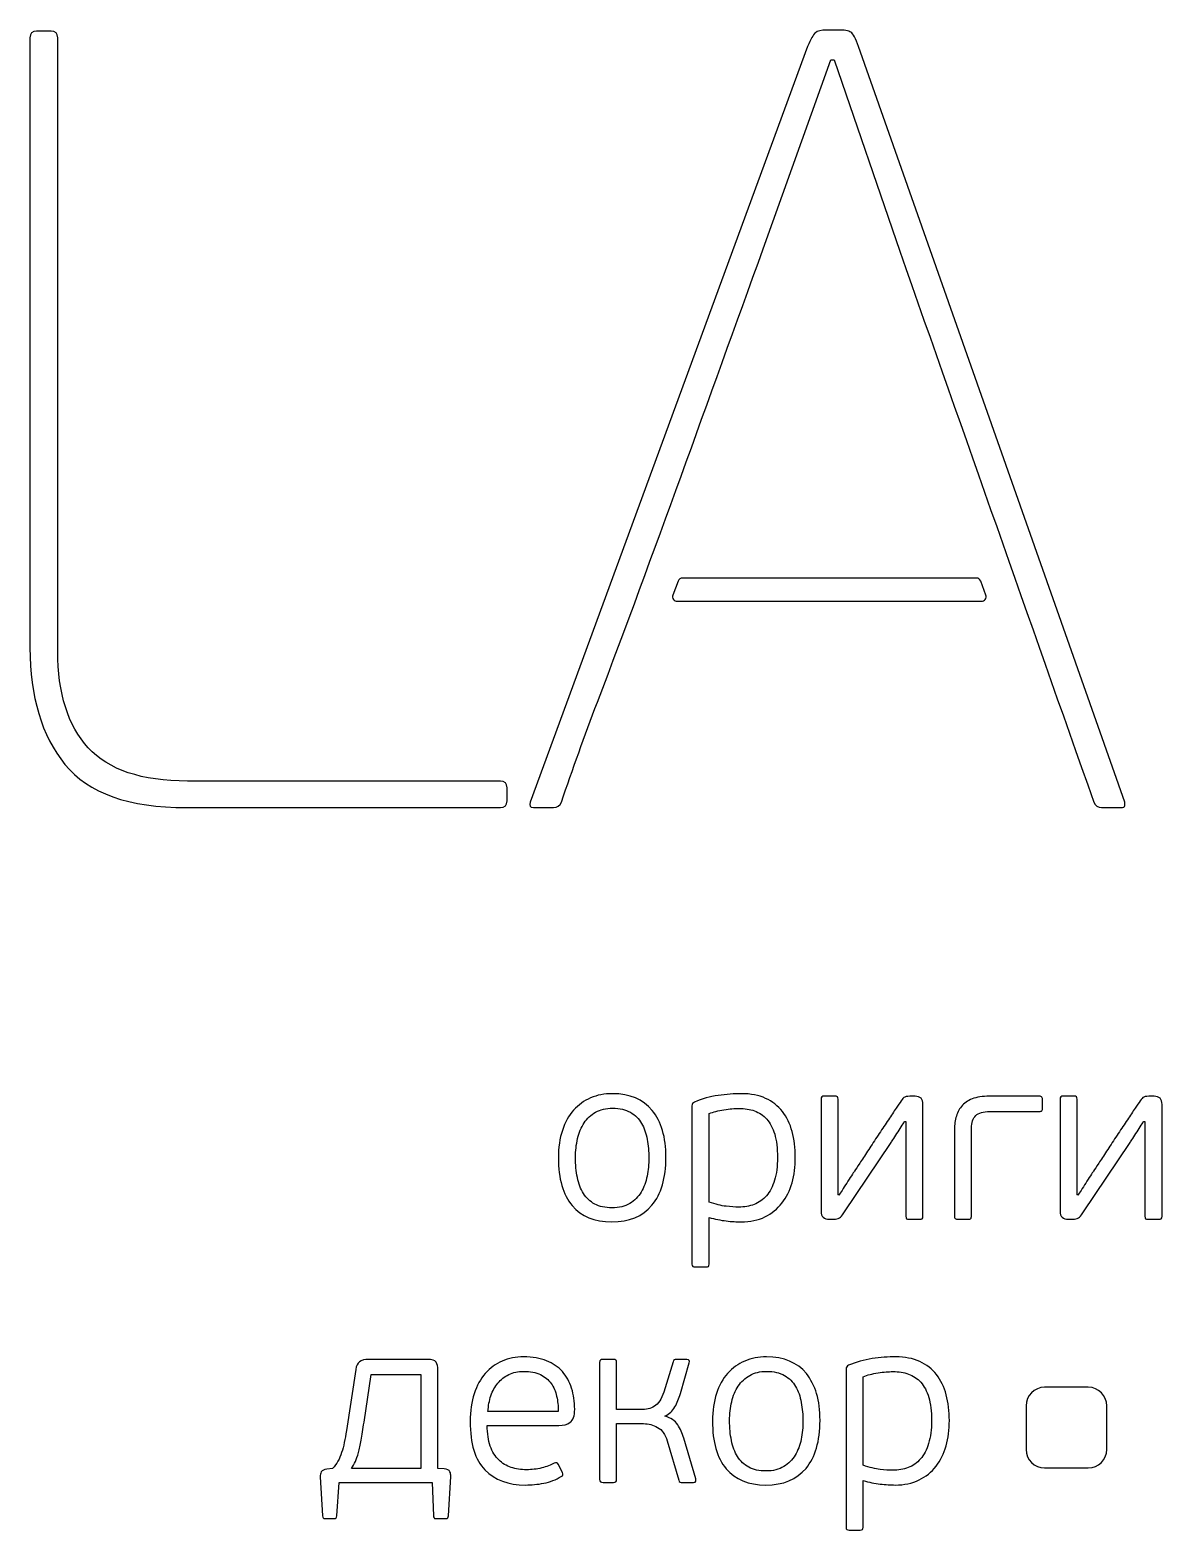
# Model space of a CAD drawing. Header units: centimetres. Extents: x -21.3 to 21.2, y -15.2 to 14.8.
# Drawn here: x 14.844 to 15.949, y 10.962 to 12.426 of the extents above; entities that cross this region are included whole.
import ezdxf

# ---------------------------------------------------------------- set-up
doc = ezdxf.new("R2010")
doc.units = ezdxf.units.CM
doc.header["$MEASUREMENT"] = 0
doc.layers.add('layer 1', color=7, linetype='Continuous')

msp = doc.modelspace()

# ---------------------------------------------------------------- linework, layer by layer
at = {"layer": 'layer 1', "color": 29}
for points, knots in [([(14.87105, 11.81972), (14.87105, 11.77858), (14.88098, 11.74718), (14.90083, 11.72552), (14.90083, 11.72552), (14.92068, 11.70387), (14.95298, 11.69304), (14.99774, 11.69304), (14.99774, 11.69304), (14.99774, 11.69304), (15.30308, 11.69304), (15.30308, 11.69304), (15.30308, 11.69304), (15.30741, 11.69304), (15.30958, 11.69087), (15.30958, 11.68654), (15.30958, 11.68654), (15.30958, 11.68654), (15.30958, 11.67355), (15.30958, 11.67355), (15.30958, 11.67355), (15.30958, 11.66921), (15.30741, 11.66705), (15.30308, 11.66705), (15.30308, 11.66705), (15.30308, 11.66705), (14.99665, 11.66705), (14.99665, 11.66705), (14.99665, 11.66705), (14.94035, 11.66705), (14.90083, 11.68113), (14.87809, 11.70928), (14.87809, 11.70928), (14.85535, 11.73743), (14.84398, 11.77533), (14.84398, 11.82297), (14.84398, 11.82297), (14.84398, 11.82297), (14.84398, 12.4185), (14.84398, 12.4185), (14.84398, 12.4185), (14.84398, 12.42283), (14.84614, 12.425), (14.85048, 12.425), (14.85048, 12.425), (14.85048, 12.425), (14.86455, 12.425), (14.86455, 12.425), (14.86455, 12.425), (14.86888, 12.425), (14.87105, 12.42283), (14.87105, 12.4185), (14.87105, 12.4185), (14.87105, 12.4185), (14.87105, 11.81972), (14.87105, 11.81972)], [0, 0, 0, 0, 0.0666667, 0.0666667, 0.0666667, 0.0666667, 0.1333333, 0.1333333, 0.1333333, 0.1333333, 0.2, 0.2, 0.2, 0.2, 0.2666667, 0.2666667, 0.2666667, 0.2666667, 0.3333333, 0.3333333, 0.3333333, 0.3333333, 0.4, 0.4, 0.4, 0.4, 0.4666667, 0.4666667, 0.4666667, 0.4666667, 0.5333333, 0.5333333, 0.5333333, 0.5333333, 0.6, 0.6, 0.6, 0.6, 0.6666667, 0.6666667, 0.6666667, 0.6666667, 0.7333333, 0.7333333, 0.7333333, 0.7333333, 0.8, 0.8, 0.8, 0.8, 0.8666667, 0.8666667, 0.8666667, 0.8666667, 1, 1, 1, 1]), ([(15.69288, 12.21025), (15.69288, 12.21025), (15.629, 12.39685), (15.629, 12.39685), (15.629, 12.39685), (15.629, 12.39685), (15.62575, 12.39685), (15.62575, 12.39685), (15.62575, 12.39685), (15.62575, 12.39685), (15.5597, 12.21241), (15.5597, 12.21241), (15.5597, 12.21241), (15.50611, 12.06521), (15.45326, 11.91565), (15.39783, 11.76991), (15.39783, 11.76991), (15.38519, 11.73671), (15.37346, 11.70423), (15.36263, 11.67246), (15.36263, 11.67246), (15.36119, 11.66886), (15.35866, 11.66705), (15.35505, 11.66705), (15.35505, 11.66705), (15.35505, 11.66705), (15.33556, 11.66705), (15.33556, 11.66705), (15.33556, 11.66705), (15.33195, 11.66705), (15.33087, 11.66886), (15.33231, 11.67246), (15.33231, 11.67246), (15.33231, 11.67246), (15.60301, 12.40984), (15.60301, 12.40984), (15.60301, 12.40984), (15.6059, 12.41706), (15.60843, 12.42157), (15.61059, 12.42338), (15.61059, 12.42338), (15.61276, 12.42518), (15.61637, 12.42608), (15.62142, 12.42608), (15.62142, 12.42608), (15.62142, 12.42608), (15.63225, 12.42608), (15.63225, 12.42608), (15.63225, 12.42608), (15.63874, 12.42608), (15.64307, 12.42536), (15.64524, 12.42391), (15.64524, 12.42391), (15.64741, 12.42247), (15.64993, 12.41778), (15.65282, 12.40984), (15.65282, 12.40984), (15.65282, 12.40984), (15.91269, 11.67246), (15.91269, 11.67246), (15.91269, 11.67246), (15.91269, 11.67246), (15.91269, 11.66921), (15.91269, 11.66921), (15.91269, 11.66921), (15.91269, 11.66777), (15.91124, 11.66705), (15.90836, 11.66705), (15.90836, 11.66705), (15.90836, 11.66705), (15.88995, 11.66705), (15.88995, 11.66705), (15.88995, 11.66705), (15.88634, 11.66705), (15.88381, 11.66886), (15.88237, 11.67246), (15.88237, 11.67246), (15.8189, 11.85194), (15.75622, 12.03079), (15.69288, 12.21025)], [0, 0, 0, 0, 0.047619, 0.047619, 0.047619, 0.047619, 0.0952381, 0.0952381, 0.0952381, 0.0952381, 0.1428571, 0.1428571, 0.1428571, 0.1428571, 0.1904762, 0.1904762, 0.1904762, 0.1904762, 0.2380952, 0.2380952, 0.2380952, 0.2380952, 0.2857143, 0.2857143, 0.2857143, 0.2857143, 0.3333333, 0.3333333, 0.3333333, 0.3333333, 0.3809524, 0.3809524, 0.3809524, 0.3809524, 0.4285714, 0.4285714, 0.4285714, 0.4285714, 0.4761905, 0.4761905, 0.4761905, 0.4761905, 0.5238095, 0.5238095, 0.5238095, 0.5238095, 0.5714286, 0.5714286, 0.5714286, 0.5714286, 0.6190476, 0.6190476, 0.6190476, 0.6190476, 0.6666667, 0.6666667, 0.6666667, 0.6666667, 0.7142857, 0.7142857, 0.7142857, 0.7142857, 0.7619048, 0.7619048, 0.7619048, 0.7619048, 0.8095238, 0.8095238, 0.8095238, 0.8095238, 0.8571429, 0.8571429, 0.8571429, 0.8571429, 0.9047619, 0.9047619, 0.9047619, 0.9047619, 1, 1, 1, 1]), ([(15.77268, 11.86845), (15.77268, 11.86845), (15.47572, 11.86845), (15.47572, 11.86845), (15.47572, 11.86845), (15.47421, 11.86845), (15.4729, 11.86913), (15.47204, 11.87037), (15.47204, 11.87037), (15.47117, 11.87161), (15.47098, 11.87307), (15.47151, 11.87449), (15.47151, 11.87449), (15.47151, 11.87449), (15.47658, 11.88825), (15.47658, 11.88825), (15.47658, 11.88825), (15.47725, 11.89005), (15.47888, 11.89119), (15.4808, 11.89119), (15.4808, 11.89119), (15.4808, 11.89119), (15.76771, 11.89119), (15.76771, 11.89119), (15.76771, 11.89119), (15.76963, 11.89119), (15.77127, 11.89004), (15.77193, 11.88823), (15.77193, 11.88823), (15.77193, 11.88823), (15.7769, 11.87446), (15.7769, 11.87446), (15.7769, 11.87446), (15.77741, 11.87305), (15.77721, 11.8716), (15.77635, 11.87036), (15.77635, 11.87036), (15.77548, 11.86912), (15.77418, 11.86845), (15.77268, 11.86845)], [0, 0, 0, 0, 0.0909091, 0.0909091, 0.0909091, 0.0909091, 0.1818182, 0.1818182, 0.1818182, 0.1818182, 0.2727273, 0.2727273, 0.2727273, 0.2727273, 0.3636364, 0.3636364, 0.3636364, 0.3636364, 0.4545455, 0.4545455, 0.4545455, 0.4545455, 0.5454545, 0.5454545, 0.5454545, 0.5454545, 0.6363636, 0.6363636, 0.6363636, 0.6363636, 0.7272727, 0.7272727, 0.7272727, 0.7272727, 0.8181818, 0.8181818, 0.8181818, 0.8181818, 1, 1, 1, 1]), ([(15.46472, 11.32587), (15.46472, 11.30544), (15.46015, 11.28981), (15.45104, 11.27898), (15.45104, 11.27898), (15.44189, 11.26815), (15.42881, 11.26274), (15.41177, 11.26274), (15.41177, 11.26274), (15.39489, 11.26274), (15.382, 11.26804), (15.37308, 11.27864), (15.37308, 11.27864), (15.3642, 11.28924), (15.35974, 11.30475), (15.35974, 11.32518), (15.35974, 11.32518), (15.35974, 11.33525), (15.36104, 11.34421), (15.36363, 11.35206), (15.36363, 11.35206), (15.36622, 11.35991), (15.36984, 11.36647), (15.37457, 11.37173), (15.37457, 11.37173), (15.3793, 11.37699), (15.38486, 11.38099), (15.39123, 11.38374), (15.39123, 11.38374), (15.39763, 11.38648), (15.40468, 11.38785), (15.41246, 11.38785), (15.41246, 11.38785), (15.4295, 11.38785), (15.44246, 11.3824), (15.45138, 11.3715), (15.45138, 11.3715), (15.46026, 11.3606), (15.46472, 11.34539), (15.46472, 11.32587)], [0, 0, 0, 0, 0.0909091, 0.0909091, 0.0909091, 0.0909091, 0.1818182, 0.1818182, 0.1818182, 0.1818182, 0.2727273, 0.2727273, 0.2727273, 0.2727273, 0.3636364, 0.3636364, 0.3636364, 0.3636364, 0.4545455, 0.4545455, 0.4545455, 0.4545455, 0.5454545, 0.5454545, 0.5454545, 0.5454545, 0.6363636, 0.6363636, 0.6363636, 0.6363636, 0.7272727, 0.7272727, 0.7272727, 0.7272727, 0.8181818, 0.8181818, 0.8181818, 0.8181818, 1, 1, 1, 1]), ([(15.59097, 11.32564), (15.59097, 11.3168), (15.58991, 11.30856), (15.58777, 11.30094), (15.58777, 11.30094), (15.58564, 11.29331), (15.58236, 11.28668), (15.57794, 11.28104), (15.57794, 11.28104), (15.57352, 11.2754), (15.56799, 11.27094), (15.56136, 11.26766), (15.56136, 11.26766), (15.55472, 11.26438), (15.54699, 11.26274), (15.53814, 11.26274), (15.53814, 11.26274), (15.53372, 11.26274), (15.52884, 11.26305), (15.5235, 11.26366), (15.5235, 11.26366), (15.51817, 11.26427), (15.5126, 11.26541), (15.50681, 11.26709), (15.50681, 11.26709), (15.50681, 11.26709), (15.50681, 11.22158), (15.50681, 11.22158), (15.50681, 11.22158), (15.50681, 11.22035), (15.50661, 11.21959), (15.50623, 11.21929), (15.50623, 11.21929), (15.50585, 11.21898), (15.50505, 11.21883), (15.50383, 11.21883), (15.50383, 11.21883), (15.50383, 11.21883), (15.49331, 11.21883), (15.49331, 11.21883), (15.49331, 11.21883), (15.49225, 11.21883), (15.49144, 11.21898), (15.49091, 11.21929), (15.49091, 11.21929), (15.49038, 11.21959), (15.49011, 11.22035), (15.49011, 11.22158), (15.49011, 11.22158), (15.49011, 11.22158), (15.49011, 11.37596), (15.49011, 11.37596), (15.49011, 11.37596), (15.49011, 11.37779), (15.49095, 11.37901), (15.49263, 11.37962), (15.49263, 11.37962), (15.49994, 11.38282), (15.50761, 11.385), (15.51561, 11.38614), (15.51561, 11.38614), (15.52362, 11.38728), (15.53128, 11.38785), (15.5386, 11.38785), (15.5386, 11.38785), (15.5476, 11.38785), (15.55541, 11.38633), (15.56204, 11.38328), (15.56204, 11.38328), (15.56867, 11.38023), (15.57413, 11.37596), (15.5784, 11.37047), (15.5784, 11.37047), (15.58267, 11.36498), (15.58583, 11.35843), (15.58789, 11.3508), (15.58789, 11.3508), (15.58995, 11.34318), (15.59097, 11.33479), (15.59097, 11.32564)], [0, 0, 0, 0, 0.047619, 0.047619, 0.047619, 0.047619, 0.0952381, 0.0952381, 0.0952381, 0.0952381, 0.1428571, 0.1428571, 0.1428571, 0.1428571, 0.1904762, 0.1904762, 0.1904762, 0.1904762, 0.2380952, 0.2380952, 0.2380952, 0.2380952, 0.2857143, 0.2857143, 0.2857143, 0.2857143, 0.3333333, 0.3333333, 0.3333333, 0.3333333, 0.3809524, 0.3809524, 0.3809524, 0.3809524, 0.4285714, 0.4285714, 0.4285714, 0.4285714, 0.4761905, 0.4761905, 0.4761905, 0.4761905, 0.5238095, 0.5238095, 0.5238095, 0.5238095, 0.5714286, 0.5714286, 0.5714286, 0.5714286, 0.6190476, 0.6190476, 0.6190476, 0.6190476, 0.6666667, 0.6666667, 0.6666667, 0.6666667, 0.7142857, 0.7142857, 0.7142857, 0.7142857, 0.7619048, 0.7619048, 0.7619048, 0.7619048, 0.8095238, 0.8095238, 0.8095238, 0.8095238, 0.8571429, 0.8571429, 0.8571429, 0.8571429, 0.9047619, 0.9047619, 0.9047619, 0.9047619, 1, 1, 1, 1]), ([(15.61613, 11.38236), (15.61613, 11.3845), (15.6172, 11.38557), (15.61933, 11.38557), (15.61933, 11.38557), (15.61933, 11.38557), (15.62963, 11.38557), (15.62963, 11.38557), (15.62963, 11.38557), (15.63176, 11.38557), (15.63283, 11.3845), (15.63283, 11.38236), (15.63283, 11.38236), (15.63283, 11.38236), (15.63283, 11.28905), (15.63283, 11.28905), (15.63283, 11.28905), (15.63283, 11.28905), (15.63352, 11.28882), (15.63352, 11.28882), (15.63352, 11.28882), (15.63413, 11.28973), (15.63516, 11.29129), (15.63661, 11.29351), (15.63661, 11.29351), (15.63805, 11.29572), (15.63958, 11.29808), (15.64118, 11.3006), (15.64118, 11.3006), (15.64278, 11.30311), (15.6443, 11.30551), (15.64575, 11.3078), (15.64575, 11.3078), (15.6472, 11.31009), (15.64823, 11.31161), (15.64884, 11.31238), (15.64884, 11.31238), (15.64991, 11.31405), (15.65158, 11.31661), (15.65387, 11.32004), (15.65387, 11.32004), (15.65616, 11.32347), (15.65871, 11.32736), (15.66154, 11.3317), (15.66154, 11.3317), (15.66436, 11.33605), (15.66737, 11.34062), (15.67057, 11.34543), (15.67057, 11.34543), (15.67377, 11.35023), (15.67682, 11.3548), (15.67972, 11.35915), (15.67972, 11.35915), (15.68262, 11.36349), (15.68525, 11.36746), (15.68761, 11.37104), (15.68761, 11.37104), (15.68997, 11.37463), (15.69184, 11.37733), (15.69321, 11.37916), (15.69321, 11.37916), (15.69459, 11.38145), (15.69584, 11.38305), (15.69699, 11.38397), (15.69699, 11.38397), (15.69813, 11.38488), (15.70008, 11.38534), (15.70282, 11.38534), (15.70282, 11.38534), (15.70282, 11.38534), (15.70785, 11.38534), (15.70785, 11.38534), (15.70785, 11.38534), (15.71304, 11.38534), (15.71562, 11.38267), (15.71562, 11.37733), (15.71562, 11.37733), (15.71562, 11.37733), (15.71562, 11.26823), (15.71562, 11.26823), (15.71562, 11.26823), (15.71562, 11.26701), (15.7154, 11.26621), (15.71494, 11.26583), (15.71494, 11.26583), (15.71448, 11.26545), (15.71365, 11.26526), (15.71242, 11.26526), (15.71242, 11.26526), (15.71242, 11.26526), (15.70213, 11.26526), (15.70213, 11.26526), (15.70213, 11.26526), (15.70091, 11.26526), (15.70008, 11.26545), (15.69962, 11.26583), (15.69962, 11.26583), (15.69916, 11.26621), (15.69893, 11.26701), (15.69893, 11.26823), (15.69893, 11.26823), (15.69893, 11.26823), (15.69893, 11.36086), (15.69893, 11.36086), (15.69893, 11.36086), (15.69893, 11.36086), (15.69779, 11.36086), (15.69779, 11.36086), (15.69779, 11.36086), (15.69733, 11.36025), (15.69649, 11.35896), (15.69527, 11.35698), (15.69527, 11.35698), (15.69405, 11.35499), (15.69272, 11.35286), (15.69127, 11.35057), (15.69127, 11.35057), (15.68982, 11.34829), (15.68845, 11.34615), (15.68715, 11.34417), (15.68715, 11.34417), (15.68586, 11.34219), (15.68498, 11.34089), (15.68452, 11.34028), (15.68452, 11.34028), (15.68452, 11.34028), (15.63832, 11.27144), (15.63832, 11.27144), (15.63832, 11.27144), (15.63679, 11.26899), (15.63534, 11.26736), (15.63398, 11.26652), (15.63398, 11.26652), (15.6326, 11.26568), (15.63085, 11.26526), (15.62872, 11.26526), (15.62872, 11.26526), (15.62872, 11.26526), (15.62437, 11.26526), (15.62437, 11.26526), (15.62437, 11.26526), (15.61888, 11.26526), (15.61613, 11.26793), (15.61613, 11.27326), (15.61613, 11.27326), (15.61613, 11.27326), (15.61613, 11.38236), (15.61613, 11.38236)], [0, 0, 0, 0, 0.0263158, 0.0263158, 0.0263158, 0.0263158, 0.0526316, 0.0526316, 0.0526316, 0.0526316, 0.0789474, 0.0789474, 0.0789474, 0.0789474, 0.1052632, 0.1052632, 0.1052632, 0.1052632, 0.1315789, 0.1315789, 0.1315789, 0.1315789, 0.1578947, 0.1578947, 0.1578947, 0.1578947, 0.1842105, 0.1842105, 0.1842105, 0.1842105, 0.2105263, 0.2105263, 0.2105263, 0.2105263, 0.2368421, 0.2368421, 0.2368421, 0.2368421, 0.2631579, 0.2631579, 0.2631579, 0.2631579, 0.2894737, 0.2894737, 0.2894737, 0.2894737, 0.3157895, 0.3157895, 0.3157895, 0.3157895, 0.3421053, 0.3421053, 0.3421053, 0.3421053, 0.3684211, 0.3684211, 0.3684211, 0.3684211, 0.3947368, 0.3947368, 0.3947368, 0.3947368, 0.4210526, 0.4210526, 0.4210526, 0.4210526, 0.4473684, 0.4473684, 0.4473684, 0.4473684, 0.4736842, 0.4736842, 0.4736842, 0.4736842, 0.5, 0.5, 0.5, 0.5, 0.5263158, 0.5263158, 0.5263158, 0.5263158, 0.5526316, 0.5526316, 0.5526316, 0.5526316, 0.5789474, 0.5789474, 0.5789474, 0.5789474, 0.6052632, 0.6052632, 0.6052632, 0.6052632, 0.6315789, 0.6315789, 0.6315789, 0.6315789, 0.6578947, 0.6578947, 0.6578947, 0.6578947, 0.6842105, 0.6842105, 0.6842105, 0.6842105, 0.7105263, 0.7105263, 0.7105263, 0.7105263, 0.7368421, 0.7368421, 0.7368421, 0.7368421, 0.7631579, 0.7631579, 0.7631579, 0.7631579, 0.7894737, 0.7894737, 0.7894737, 0.7894737, 0.8157895, 0.8157895, 0.8157895, 0.8157895, 0.8421053, 0.8421053, 0.8421053, 0.8421053, 0.8684211, 0.8684211, 0.8684211, 0.8684211, 0.8947368, 0.8947368, 0.8947368, 0.8947368, 0.9210526, 0.9210526, 0.9210526, 0.9210526, 0.9473684, 0.9473684, 0.9473684, 0.9473684, 1, 1, 1, 1]), ([(15.78081, 11.37047), (15.77441, 11.37047), (15.76983, 11.36914), (15.76709, 11.36647), (15.76709, 11.36647), (15.76435, 11.3638), (15.76298, 11.35976), (15.76298, 11.35427), (15.76298, 11.35427), (15.76298, 11.35427), (15.76298, 11.26892), (15.76298, 11.26892), (15.76298, 11.26892), (15.76298, 11.2674), (15.76275, 11.2664), (15.76229, 11.26595), (15.76229, 11.26595), (15.76183, 11.26549), (15.76084, 11.26526), (15.75931, 11.26526), (15.75931, 11.26526), (15.75931, 11.26526), (15.75017, 11.26526), (15.75017, 11.26526), (15.75017, 11.26526), (15.74879, 11.26526), (15.7478, 11.26549), (15.74719, 11.26595), (15.74719, 11.26595), (15.74658, 11.2664), (15.74628, 11.2674), (15.74628, 11.26892), (15.74628, 11.26892), (15.74628, 11.26892), (15.74628, 11.35149), (15.74628, 11.35149), (15.74628, 11.35149), (15.74628, 11.35606), (15.74677, 11.36041), (15.74776, 11.36452), (15.74776, 11.36452), (15.74876, 11.36864), (15.75055, 11.37226), (15.75314, 11.37539), (15.75314, 11.37539), (15.75573, 11.37851), (15.75924, 11.38096), (15.76366, 11.38271), (15.76366, 11.38271), (15.76808, 11.38446), (15.77373, 11.38534), (15.78059, 11.38534), (15.78059, 11.38534), (15.78059, 11.38534), (15.82885, 11.38534), (15.82885, 11.38534), (15.82885, 11.38534), (15.83037, 11.38534), (15.83133, 11.385), (15.83171, 11.38431), (15.83171, 11.38431), (15.83209, 11.38359), (15.83228, 11.38263), (15.83228, 11.38137), (15.83228, 11.38137), (15.83228, 11.38137), (15.83228, 11.37394), (15.83228, 11.37394), (15.83228, 11.37394), (15.83228, 11.37272), (15.83209, 11.37184), (15.83171, 11.37127), (15.83171, 11.37127), (15.83133, 11.37074), (15.83037, 11.37047), (15.82885, 11.37047), (15.82885, 11.37047), (15.82885, 11.37047), (15.78081, 11.37047), (15.78081, 11.37047)], [0, 0, 0, 0, 0.047619, 0.047619, 0.047619, 0.047619, 0.0952381, 0.0952381, 0.0952381, 0.0952381, 0.1428571, 0.1428571, 0.1428571, 0.1428571, 0.1904762, 0.1904762, 0.1904762, 0.1904762, 0.2380952, 0.2380952, 0.2380952, 0.2380952, 0.2857143, 0.2857143, 0.2857143, 0.2857143, 0.3333333, 0.3333333, 0.3333333, 0.3333333, 0.3809524, 0.3809524, 0.3809524, 0.3809524, 0.4285714, 0.4285714, 0.4285714, 0.4285714, 0.4761905, 0.4761905, 0.4761905, 0.4761905, 0.5238095, 0.5238095, 0.5238095, 0.5238095, 0.5714286, 0.5714286, 0.5714286, 0.5714286, 0.6190476, 0.6190476, 0.6190476, 0.6190476, 0.6666667, 0.6666667, 0.6666667, 0.6666667, 0.7142857, 0.7142857, 0.7142857, 0.7142857, 0.7619048, 0.7619048, 0.7619048, 0.7619048, 0.8095238, 0.8095238, 0.8095238, 0.8095238, 0.8571429, 0.8571429, 0.8571429, 0.8571429, 0.9047619, 0.9047619, 0.9047619, 0.9047619, 1, 1, 1, 1]), ([(15.84943, 11.38236), (15.84943, 11.3845), (15.8505, 11.38557), (15.85263, 11.38557), (15.85263, 11.38557), (15.85263, 11.38557), (15.86293, 11.38557), (15.86293, 11.38557), (15.86293, 11.38557), (15.86506, 11.38557), (15.86613, 11.3845), (15.86613, 11.38236), (15.86613, 11.38236), (15.86613, 11.38236), (15.86613, 11.28905), (15.86613, 11.28905), (15.86613, 11.28905), (15.86613, 11.28905), (15.86682, 11.28882), (15.86682, 11.28882), (15.86682, 11.28882), (15.86743, 11.28973), (15.86846, 11.29129), (15.86991, 11.29351), (15.86991, 11.29351), (15.87135, 11.29572), (15.87288, 11.29808), (15.87448, 11.3006), (15.87448, 11.3006), (15.87608, 11.30311), (15.8776, 11.30551), (15.87905, 11.3078), (15.87905, 11.3078), (15.8805, 11.31009), (15.88153, 11.31161), (15.88214, 11.31238), (15.88214, 11.31238), (15.88321, 11.31405), (15.88488, 11.31661), (15.88717, 11.32004), (15.88717, 11.32004), (15.88946, 11.32347), (15.89201, 11.32736), (15.89484, 11.3317), (15.89484, 11.3317), (15.89765, 11.33605), (15.90067, 11.34062), (15.90387, 11.34543), (15.90387, 11.34543), (15.90707, 11.35023), (15.91012, 11.3548), (15.91302, 11.35915), (15.91302, 11.35915), (15.91591, 11.36349), (15.91854, 11.36746), (15.92091, 11.37104), (15.92091, 11.37104), (15.92327, 11.37463), (15.92514, 11.37733), (15.92651, 11.37916), (15.92651, 11.37916), (15.92789, 11.38145), (15.92914, 11.38305), (15.93029, 11.38397), (15.93029, 11.38397), (15.93143, 11.38488), (15.93338, 11.38534), (15.93612, 11.38534), (15.93612, 11.38534), (15.93612, 11.38534), (15.94115, 11.38534), (15.94115, 11.38534), (15.94115, 11.38534), (15.94633, 11.38534), (15.94892, 11.38267), (15.94892, 11.37733), (15.94892, 11.37733), (15.94892, 11.37733), (15.94892, 11.26823), (15.94892, 11.26823), (15.94892, 11.26823), (15.94892, 11.26701), (15.9487, 11.26621), (15.94824, 11.26583), (15.94824, 11.26583), (15.94778, 11.26545), (15.94694, 11.26526), (15.94572, 11.26526), (15.94572, 11.26526), (15.94572, 11.26526), (15.93543, 11.26526), (15.93543, 11.26526), (15.93543, 11.26526), (15.93421, 11.26526), (15.93338, 11.26545), (15.93292, 11.26583), (15.93292, 11.26583), (15.93246, 11.26621), (15.93223, 11.26701), (15.93223, 11.26823), (15.93223, 11.26823), (15.93223, 11.26823), (15.93223, 11.36086), (15.93223, 11.36086), (15.93223, 11.36086), (15.93223, 11.36086), (15.93109, 11.36086), (15.93109, 11.36086), (15.93109, 11.36086), (15.93063, 11.36025), (15.92979, 11.35896), (15.92857, 11.35698), (15.92857, 11.35698), (15.92735, 11.35499), (15.92602, 11.35286), (15.92457, 11.35057), (15.92457, 11.35057), (15.92312, 11.34829), (15.92175, 11.34615), (15.92045, 11.34417), (15.92045, 11.34417), (15.91916, 11.34219), (15.91828, 11.34089), (15.91782, 11.34028), (15.91782, 11.34028), (15.91782, 11.34028), (15.87162, 11.27144), (15.87162, 11.27144), (15.87162, 11.27144), (15.87009, 11.26899), (15.86864, 11.26736), (15.86728, 11.26652), (15.86728, 11.26652), (15.8659, 11.26568), (15.86415, 11.26526), (15.86201, 11.26526), (15.86201, 11.26526), (15.86201, 11.26526), (15.85766, 11.26526), (15.85766, 11.26526), (15.85766, 11.26526), (15.85218, 11.26526), (15.84943, 11.26793), (15.84943, 11.27326), (15.84943, 11.27326), (15.84943, 11.27326), (15.84943, 11.38236), (15.84943, 11.38236)], [0, 0, 0, 0, 0.0263158, 0.0263158, 0.0263158, 0.0263158, 0.0526316, 0.0526316, 0.0526316, 0.0526316, 0.0789474, 0.0789474, 0.0789474, 0.0789474, 0.1052632, 0.1052632, 0.1052632, 0.1052632, 0.1315789, 0.1315789, 0.1315789, 0.1315789, 0.1578947, 0.1578947, 0.1578947, 0.1578947, 0.1842105, 0.1842105, 0.1842105, 0.1842105, 0.2105263, 0.2105263, 0.2105263, 0.2105263, 0.2368421, 0.2368421, 0.2368421, 0.2368421, 0.2631579, 0.2631579, 0.2631579, 0.2631579, 0.2894737, 0.2894737, 0.2894737, 0.2894737, 0.3157895, 0.3157895, 0.3157895, 0.3157895, 0.3421053, 0.3421053, 0.3421053, 0.3421053, 0.3684211, 0.3684211, 0.3684211, 0.3684211, 0.3947368, 0.3947368, 0.3947368, 0.3947368, 0.4210526, 0.4210526, 0.4210526, 0.4210526, 0.4473684, 0.4473684, 0.4473684, 0.4473684, 0.4736842, 0.4736842, 0.4736842, 0.4736842, 0.5, 0.5, 0.5, 0.5, 0.5263158, 0.5263158, 0.5263158, 0.5263158, 0.5526316, 0.5526316, 0.5526316, 0.5526316, 0.5789474, 0.5789474, 0.5789474, 0.5789474, 0.6052632, 0.6052632, 0.6052632, 0.6052632, 0.6315789, 0.6315789, 0.6315789, 0.6315789, 0.6578947, 0.6578947, 0.6578947, 0.6578947, 0.6842105, 0.6842105, 0.6842105, 0.6842105, 0.7105263, 0.7105263, 0.7105263, 0.7105263, 0.7368421, 0.7368421, 0.7368421, 0.7368421, 0.7631579, 0.7631579, 0.7631579, 0.7631579, 0.7894737, 0.7894737, 0.7894737, 0.7894737, 0.8157895, 0.8157895, 0.8157895, 0.8157895, 0.8421053, 0.8421053, 0.8421053, 0.8421053, 0.8684211, 0.8684211, 0.8684211, 0.8684211, 0.8947368, 0.8947368, 0.8947368, 0.8947368, 0.9210526, 0.9210526, 0.9210526, 0.9210526, 0.9473684, 0.9473684, 0.9473684, 0.9473684, 1, 1, 1, 1]), ([(15.44803, 11.32507), (15.44803, 11.33132), (15.44749, 11.33742), (15.44643, 11.34329), (15.44643, 11.34329), (15.44536, 11.3492), (15.44353, 11.35438), (15.44094, 11.35888), (15.44094, 11.35888), (15.43835, 11.36338), (15.43472, 11.367), (15.43007, 11.36967), (15.43007, 11.36967), (15.42542, 11.37234), (15.41959, 11.37367), (15.41258, 11.37367), (15.41258, 11.37367), (15.40617, 11.37367), (15.40068, 11.37238), (15.39611, 11.36978), (15.39611, 11.36978), (15.39153, 11.36719), (15.38779, 11.36369), (15.3849, 11.35934), (15.3849, 11.35934), (15.382, 11.35499), (15.37987, 11.34993), (15.37849, 11.34409), (15.37849, 11.34409), (15.37712, 11.3383), (15.37644, 11.33216), (15.37644, 11.32576), (15.37644, 11.32576), (15.37644, 11.31859), (15.37705, 11.312), (15.37826, 11.30605), (15.37826, 11.30605), (15.37949, 11.30006), (15.38147, 11.29488), (15.38421, 11.29046), (15.38421, 11.29046), (15.38696, 11.28603), (15.39062, 11.28257), (15.39519, 11.28013), (15.39519, 11.28013), (15.39977, 11.27769), (15.40541, 11.27647), (15.41212, 11.27647), (15.41212, 11.27647), (15.41898, 11.27647), (15.42474, 11.27788), (15.42939, 11.2807), (15.42939, 11.2807), (15.43404, 11.28352), (15.43774, 11.28725), (15.44048, 11.29183), (15.44048, 11.29183), (15.44322, 11.2964), (15.44517, 11.30163), (15.44631, 11.30742), (15.44631, 11.30742), (15.44745, 11.31322), (15.44803, 11.31912), (15.44803, 11.32507)], [0, 0, 0, 0, 0.0588235, 0.0588235, 0.0588235, 0.0588235, 0.1176471, 0.1176471, 0.1176471, 0.1176471, 0.1764706, 0.1764706, 0.1764706, 0.1764706, 0.2352941, 0.2352941, 0.2352941, 0.2352941, 0.2941176, 0.2941176, 0.2941176, 0.2941176, 0.3529412, 0.3529412, 0.3529412, 0.3529412, 0.4117647, 0.4117647, 0.4117647, 0.4117647, 0.4705882, 0.4705882, 0.4705882, 0.4705882, 0.5294118, 0.5294118, 0.5294118, 0.5294118, 0.5882353, 0.5882353, 0.5882353, 0.5882353, 0.6470588, 0.6470588, 0.6470588, 0.6470588, 0.7058824, 0.7058824, 0.7058824, 0.7058824, 0.7647059, 0.7647059, 0.7647059, 0.7647059, 0.8235294, 0.8235294, 0.8235294, 0.8235294, 0.8823529, 0.8823529, 0.8823529, 0.8823529, 1, 1, 1, 1]), ([(15.57359, 11.32564), (15.57359, 11.33464), (15.57268, 11.34219), (15.57085, 11.34829), (15.57085, 11.34829), (15.56902, 11.35438), (15.56643, 11.3593), (15.56307, 11.36304), (15.56307, 11.36304), (15.55972, 11.36678), (15.55575, 11.36944), (15.55118, 11.37104), (15.55118, 11.37104), (15.5466, 11.37264), (15.5415, 11.37345), (15.53585, 11.37345), (15.53585, 11.37345), (15.53174, 11.37345), (15.52689, 11.37302), (15.52133, 11.37218), (15.52133, 11.37218), (15.51577, 11.37135), (15.51092, 11.37009), (15.50681, 11.36841), (15.50681, 11.36841), (15.50681, 11.36841), (15.50681, 11.28196), (15.50681, 11.28196), (15.50681, 11.28196), (15.51321, 11.27982), (15.51874, 11.27849), (15.52339, 11.27795), (15.52339, 11.27795), (15.52804, 11.27742), (15.53212, 11.27715), (15.53562, 11.27715), (15.53562, 11.27715), (15.54111, 11.27715), (15.54619, 11.27803), (15.55084, 11.27979), (15.55084, 11.27979), (15.55549, 11.28154), (15.55949, 11.28436), (15.56284, 11.28825), (15.56284, 11.28825), (15.5662, 11.29213), (15.56883, 11.29717), (15.57073, 11.30334), (15.57073, 11.30334), (15.57264, 11.30952), (15.57359, 11.31695), (15.57359, 11.32564)], [0, 0, 0, 0, 0.0714286, 0.0714286, 0.0714286, 0.0714286, 0.1428571, 0.1428571, 0.1428571, 0.1428571, 0.2142857, 0.2142857, 0.2142857, 0.2142857, 0.2857143, 0.2857143, 0.2857143, 0.2857143, 0.3571429, 0.3571429, 0.3571429, 0.3571429, 0.4285714, 0.4285714, 0.4285714, 0.4285714, 0.5, 0.5, 0.5, 0.5, 0.5714286, 0.5714286, 0.5714286, 0.5714286, 0.6428571, 0.6428571, 0.6428571, 0.6428571, 0.7142857, 0.7142857, 0.7142857, 0.7142857, 0.7857143, 0.7857143, 0.7857143, 0.7857143, 0.8571429, 0.8571429, 0.8571429, 0.8571429, 1, 1, 1, 1]), ([(15.13937, 11.02213), (15.14334, 11.0264), (15.14627, 11.03155), (15.14818, 11.03757), (15.14818, 11.03757), (15.15009, 11.0436), (15.15165, 11.05072), (15.15287, 11.05896), (15.15287, 11.05896), (15.15287, 11.05896), (15.16202, 11.11865), (15.16202, 11.11865), (15.16202, 11.11865), (15.16248, 11.12216), (15.1637, 11.12467), (15.16568, 11.1262), (15.16568, 11.1262), (15.16766, 11.12773), (15.17063, 11.12849), (15.1746, 11.12849), (15.1746, 11.12849), (15.1746, 11.12849), (15.23201, 11.12849), (15.23201, 11.12849), (15.23201, 11.12849), (15.23643, 11.12849), (15.23921, 11.12757), (15.24035, 11.12574), (15.24035, 11.12574), (15.2415, 11.12391), (15.24207, 11.12155), (15.24207, 11.11865), (15.24207, 11.11865), (15.24207, 11.11865), (15.24207, 11.02213), (15.24207, 11.02213), (15.24207, 11.02213), (15.24207, 11.02213), (15.24825, 11.02167), (15.24825, 11.02167), (15.24825, 11.02167), (15.25129, 11.02137), (15.25316, 11.02042), (15.25385, 11.01881), (15.25385, 11.01881), (15.25453, 11.01722), (15.2548, 11.01573), (15.25465, 11.01436), (15.25465, 11.01436), (15.25465, 11.01436), (15.25236, 10.97593), (15.25236, 10.97593), (15.25236, 10.97593), (15.25236, 10.9741), (15.2516, 10.97319), (15.25008, 10.97319), (15.25008, 10.97319), (15.25008, 10.97319), (15.23978, 10.97319), (15.23978, 10.97319), (15.23978, 10.97319), (15.23856, 10.97319), (15.23788, 10.9741), (15.23772, 10.97593), (15.23772, 10.97593), (15.23772, 10.97593), (15.23658, 11.00841), (15.23658, 11.00841), (15.23658, 11.00841), (15.23658, 11.00841), (15.14578, 11.00841), (15.14578, 11.00841), (15.14578, 11.00841), (15.14578, 11.00841), (15.14349, 10.9757), (15.14349, 10.9757), (15.14349, 10.9757), (15.14349, 10.97479), (15.14322, 10.97414), (15.14269, 10.97376), (15.14269, 10.97376), (15.14216, 10.97337), (15.14159, 10.97319), (15.14097, 10.97319), (15.14097, 10.97319), (15.14097, 10.97319), (15.1316, 10.97319), (15.1316, 10.97319), (15.1316, 10.97319), (15.13038, 10.97319), (15.12969, 10.97402), (15.12954, 10.9757), (15.12954, 10.9757), (15.12954, 10.9757), (15.12725, 11.0139), (15.12725, 11.0139), (15.12725, 11.0139), (15.1271, 11.01558), (15.12744, 11.01717), (15.12828, 11.0187), (15.12828, 11.0187), (15.12912, 11.02023), (15.13099, 11.02114), (15.13388, 11.02144), (15.13388, 11.02144), (15.13388, 11.02144), (15.13937, 11.02213), (15.13937, 11.02213)], [0, 0, 0, 0, 0.0357143, 0.0357143, 0.0357143, 0.0357143, 0.0714286, 0.0714286, 0.0714286, 0.0714286, 0.1071429, 0.1071429, 0.1071429, 0.1071429, 0.1428571, 0.1428571, 0.1428571, 0.1428571, 0.1785714, 0.1785714, 0.1785714, 0.1785714, 0.2142857, 0.2142857, 0.2142857, 0.2142857, 0.25, 0.25, 0.25, 0.25, 0.2857143, 0.2857143, 0.2857143, 0.2857143, 0.3214286, 0.3214286, 0.3214286, 0.3214286, 0.3571429, 0.3571429, 0.3571429, 0.3571429, 0.3928571, 0.3928571, 0.3928571, 0.3928571, 0.4285714, 0.4285714, 0.4285714, 0.4285714, 0.4642857, 0.4642857, 0.4642857, 0.4642857, 0.5, 0.5, 0.5, 0.5, 0.5357143, 0.5357143, 0.5357143, 0.5357143, 0.5714286, 0.5714286, 0.5714286, 0.5714286, 0.6071429, 0.6071429, 0.6071429, 0.6071429, 0.6428571, 0.6428571, 0.6428571, 0.6428571, 0.6785714, 0.6785714, 0.6785714, 0.6785714, 0.7142857, 0.7142857, 0.7142857, 0.7142857, 0.75, 0.75, 0.75, 0.75, 0.7857143, 0.7857143, 0.7857143, 0.7857143, 0.8214286, 0.8214286, 0.8214286, 0.8214286, 0.8571429, 0.8571429, 0.8571429, 0.8571429, 0.8928571, 0.8928571, 0.8928571, 0.8928571, 0.9285714, 0.9285714, 0.9285714, 0.9285714, 1, 1, 1, 1]), ([(15.32578, 11.131), (15.33447, 11.131), (15.34195, 11.12975), (15.34819, 11.12723), (15.34819, 11.12723), (15.35445, 11.12471), (15.3596, 11.12117), (15.36364, 11.11659), (15.36364, 11.11659), (15.36768, 11.11202), (15.37069, 11.10661), (15.37267, 11.10035), (15.37267, 11.10035), (15.37465, 11.0941), (15.37564, 11.08724), (15.37564, 11.07977), (15.37564, 11.07977), (15.37564, 11.07336), (15.37416, 11.06914), (15.37118, 11.06708), (15.37118, 11.06708), (15.36821, 11.06502), (15.36459, 11.06399), (15.36032, 11.06399), (15.36032, 11.06399), (15.36032, 11.06399), (15.29033, 11.06399), (15.29033, 11.06399), (15.29033, 11.06399), (15.29033, 11.0561), (15.29132, 11.04939), (15.2933, 11.04386), (15.2933, 11.04386), (15.29529, 11.03833), (15.29803, 11.03383), (15.30146, 11.03044), (15.30146, 11.03044), (15.30489, 11.02701), (15.30897, 11.02453), (15.31362, 11.02305), (15.31362, 11.02305), (15.31827, 11.02152), (15.32331, 11.02076), (15.32864, 11.02076), (15.32864, 11.02076), (15.33371, 11.02076), (15.33863, 11.02137), (15.34347, 11.02259), (15.34347, 11.02259), (15.34827, 11.02381), (15.35235, 11.02534), (15.35574, 11.02716), (15.35574, 11.02716), (15.35757, 11.02808), (15.35887, 11.02777), (15.35963, 11.02625), (15.35963, 11.02625), (15.35963, 11.02625), (15.36375, 11.01821), (15.36375, 11.01821), (15.36375, 11.01821), (15.36466, 11.01634), (15.36428, 11.01504), (15.3626, 11.01424), (15.3626, 11.01424), (15.35727, 11.011), (15.35155, 11.00879), (15.34545, 11.00765), (15.34545, 11.00765), (15.33935, 11.00646), (15.3334, 11.00589), (15.32761, 11.00589), (15.32761, 11.00589), (15.31084, 11.00589), (15.29765, 11.01081), (15.28804, 11.02064), (15.28804, 11.02064), (15.27844, 11.03048), (15.27363, 11.04623), (15.27363, 11.06787), (15.27363, 11.06787), (15.27363, 11.07809), (15.27493, 11.08713), (15.27752, 11.09498), (15.27752, 11.09498), (15.28012, 11.10283), (15.28373, 11.10943), (15.28839, 11.11476), (15.28839, 11.11476), (15.29304, 11.1201), (15.29853, 11.12414), (15.30485, 11.12689), (15.30485, 11.12689), (15.31118, 11.12963), (15.31816, 11.131), (15.32578, 11.131)], [0, 0, 0, 0, 0.04, 0.04, 0.04, 0.04, 0.08, 0.08, 0.08, 0.08, 0.12, 0.12, 0.12, 0.12, 0.16, 0.16, 0.16, 0.16, 0.2, 0.2, 0.2, 0.2, 0.24, 0.24, 0.24, 0.24, 0.28, 0.28, 0.28, 0.28, 0.32, 0.32, 0.32, 0.32, 0.36, 0.36, 0.36, 0.36, 0.4, 0.4, 0.4, 0.4, 0.44, 0.44, 0.44, 0.44, 0.48, 0.48, 0.48, 0.48, 0.52, 0.52, 0.52, 0.52, 0.56, 0.56, 0.56, 0.56, 0.6, 0.6, 0.6, 0.6, 0.64, 0.64, 0.64, 0.64, 0.68, 0.68, 0.68, 0.68, 0.72, 0.72, 0.72, 0.72, 0.76, 0.76, 0.76, 0.76, 0.8, 0.8, 0.8, 0.8, 0.84, 0.84, 0.84, 0.84, 0.88, 0.88, 0.88, 0.88, 0.92, 0.92, 0.92, 0.92, 1, 1, 1, 1]), ([(15.41658, 11.01138), (15.41658, 11.01016), (15.41636, 11.00936), (15.4159, 11.00898), (15.4159, 11.00898), (15.41544, 11.0086), (15.4146, 11.00841), (15.41338, 11.00841), (15.41338, 11.00841), (15.41338, 11.00841), (15.40332, 11.00841), (15.40332, 11.00841), (15.40332, 11.00841), (15.4021, 11.00841), (15.40122, 11.0086), (15.40069, 11.00898), (15.40069, 11.00898), (15.40016, 11.00936), (15.39989, 11.01016), (15.39989, 11.01138), (15.39989, 11.01138), (15.39989, 11.01138), (15.39989, 11.12551), (15.39989, 11.12551), (15.39989, 11.12551), (15.39989, 11.12673), (15.40016, 11.12753), (15.40069, 11.12791), (15.40069, 11.12791), (15.40122, 11.1283), (15.4021, 11.12849), (15.40332, 11.12849), (15.40332, 11.12849), (15.40332, 11.12849), (15.41338, 11.12849), (15.41338, 11.12849), (15.41338, 11.12849), (15.4146, 11.12849), (15.41544, 11.1283), (15.4159, 11.12791), (15.4159, 11.12791), (15.41636, 11.12753), (15.41658, 11.12673), (15.41658, 11.12551), (15.41658, 11.12551), (15.41658, 11.12551), (15.41658, 11.07954), (15.41658, 11.07954), (15.41658, 11.07954), (15.41658, 11.07954), (15.44037, 11.07954), (15.44037, 11.07954), (15.44037, 11.07954), (15.44281, 11.07954), (15.44514, 11.07977), (15.44735, 11.08023), (15.44735, 11.08023), (15.44956, 11.08069), (15.45161, 11.08152), (15.45352, 11.08274), (15.45352, 11.08274), (15.45543, 11.08393), (15.45714, 11.08568), (15.45867, 11.08797), (15.45867, 11.08797), (15.46019, 11.09025), (15.46149, 11.09311), (15.46256, 11.09662), (15.46256, 11.09662), (15.46256, 11.09662), (15.47171, 11.12597), (15.47171, 11.12597), (15.47171, 11.12597), (15.47201, 11.12719), (15.47243, 11.12791), (15.47296, 11.12814), (15.47296, 11.12814), (15.4735, 11.12837), (15.47415, 11.12849), (15.47491, 11.12849), (15.47491, 11.12849), (15.47491, 11.12849), (15.4852, 11.12849), (15.4852, 11.12849), (15.4852, 11.12849), (15.48642, 11.12849), (15.48714, 11.12814), (15.48737, 11.12746), (15.48737, 11.12746), (15.4876, 11.12677), (15.48764, 11.12605), (15.48749, 11.12528), (15.48749, 11.12528), (15.48749, 11.12528), (15.4788, 11.09517), (15.4788, 11.09517), (15.4788, 11.09517), (15.47742, 11.09029), (15.47563, 11.08591), (15.47342, 11.08206), (15.47342, 11.08206), (15.47121, 11.07817), (15.46805, 11.07531), (15.46393, 11.07348), (15.46393, 11.07348), (15.46393, 11.07348), (15.4637, 11.07302), (15.4637, 11.07302), (15.4637, 11.07302), (15.46949, 11.07134), (15.47365, 11.0686), (15.47617, 11.06479), (15.47617, 11.06479), (15.47868, 11.06098), (15.4807, 11.05652), (15.48223, 11.05149), (15.48223, 11.05149), (15.48223, 11.05149), (15.49389, 11.01184), (15.49389, 11.01184), (15.49389, 11.01184), (15.49405, 11.01107), (15.49405, 11.01032), (15.49389, 11.00955), (15.49389, 11.00955), (15.49374, 11.00879), (15.49298, 11.00841), (15.4916, 11.00841), (15.4916, 11.00841), (15.4916, 11.00841), (15.4804, 11.00841), (15.4804, 11.00841), (15.4804, 11.00841), (15.47979, 11.00841), (15.47918, 11.00852), (15.47857, 11.00875), (15.47857, 11.00875), (15.47796, 11.00898), (15.4775, 11.00963), (15.4772, 11.0107), (15.4772, 11.0107), (15.4772, 11.0107), (15.46599, 11.04889), (15.46599, 11.04889), (15.46599, 11.04889), (15.46401, 11.0553), (15.46088, 11.05972), (15.45661, 11.06216), (15.45661, 11.06216), (15.45234, 11.0646), (15.44777, 11.06582), (15.44289, 11.06582), (15.44289, 11.06582), (15.44289, 11.06582), (15.41658, 11.06582), (15.41658, 11.06582), (15.41658, 11.06582), (15.41658, 11.06582), (15.41658, 11.01138), (15.41658, 11.01138)], [0, 0, 0, 0, 0.0243902, 0.0243902, 0.0243902, 0.0243902, 0.0487805, 0.0487805, 0.0487805, 0.0487805, 0.0731707, 0.0731707, 0.0731707, 0.0731707, 0.097561, 0.097561, 0.097561, 0.097561, 0.1219512, 0.1219512, 0.1219512, 0.1219512, 0.1463415, 0.1463415, 0.1463415, 0.1463415, 0.1707317, 0.1707317, 0.1707317, 0.1707317, 0.195122, 0.195122, 0.195122, 0.195122, 0.2195122, 0.2195122, 0.2195122, 0.2195122, 0.2439024, 0.2439024, 0.2439024, 0.2439024, 0.2682927, 0.2682927, 0.2682927, 0.2682927, 0.2926829, 0.2926829, 0.2926829, 0.2926829, 0.3170732, 0.3170732, 0.3170732, 0.3170732, 0.3414634, 0.3414634, 0.3414634, 0.3414634, 0.3658537, 0.3658537, 0.3658537, 0.3658537, 0.3902439, 0.3902439, 0.3902439, 0.3902439, 0.4146341, 0.4146341, 0.4146341, 0.4146341, 0.4390244, 0.4390244, 0.4390244, 0.4390244, 0.4634146, 0.4634146, 0.4634146, 0.4634146, 0.4878049, 0.4878049, 0.4878049, 0.4878049, 0.5121951, 0.5121951, 0.5121951, 0.5121951, 0.5365854, 0.5365854, 0.5365854, 0.5365854, 0.5609756, 0.5609756, 0.5609756, 0.5609756, 0.5853659, 0.5853659, 0.5853659, 0.5853659, 0.6097561, 0.6097561, 0.6097561, 0.6097561, 0.6341463, 0.6341463, 0.6341463, 0.6341463, 0.6585366, 0.6585366, 0.6585366, 0.6585366, 0.6829268, 0.6829268, 0.6829268, 0.6829268, 0.7073171, 0.7073171, 0.7073171, 0.7073171, 0.7317073, 0.7317073, 0.7317073, 0.7317073, 0.7560976, 0.7560976, 0.7560976, 0.7560976, 0.7804878, 0.7804878, 0.7804878, 0.7804878, 0.804878, 0.804878, 0.804878, 0.804878, 0.8292683, 0.8292683, 0.8292683, 0.8292683, 0.8536585, 0.8536585, 0.8536585, 0.8536585, 0.8780488, 0.8780488, 0.8780488, 0.8780488, 0.902439, 0.902439, 0.902439, 0.902439, 0.9268293, 0.9268293, 0.9268293, 0.9268293, 0.9512195, 0.9512195, 0.9512195, 0.9512195, 1, 1, 1, 1]), ([(15.61511, 11.06902), (15.61511, 11.04859), (15.61054, 11.03296), (15.60143, 11.02213), (15.60143, 11.02213), (15.59228, 11.0113), (15.5792, 11.00589), (15.56216, 11.00589), (15.56216, 11.00589), (15.54527, 11.00589), (15.53239, 11.01119), (15.52347, 11.02179), (15.52347, 11.02179), (15.51459, 11.03239), (15.51013, 11.0479), (15.51013, 11.06833), (15.51013, 11.06833), (15.51013, 11.0784), (15.51143, 11.08736), (15.51402, 11.09521), (15.51402, 11.09521), (15.51661, 11.10306), (15.52023, 11.10962), (15.52496, 11.11488), (15.52496, 11.11488), (15.52969, 11.12014), (15.53525, 11.12414), (15.54162, 11.12689), (15.54162, 11.12689), (15.54802, 11.12963), (15.55507, 11.131), (15.56285, 11.131), (15.56285, 11.131), (15.57989, 11.131), (15.59285, 11.12555), (15.60177, 11.11465), (15.60177, 11.11465), (15.61065, 11.10375), (15.61511, 11.08854), (15.61511, 11.06902)], [0, 0, 0, 0, 0.0909091, 0.0909091, 0.0909091, 0.0909091, 0.1818182, 0.1818182, 0.1818182, 0.1818182, 0.2727273, 0.2727273, 0.2727273, 0.2727273, 0.3636364, 0.3636364, 0.3636364, 0.3636364, 0.4545455, 0.4545455, 0.4545455, 0.4545455, 0.5454545, 0.5454545, 0.5454545, 0.5454545, 0.6363636, 0.6363636, 0.6363636, 0.6363636, 0.7272727, 0.7272727, 0.7272727, 0.7272727, 0.8181818, 0.8181818, 0.8181818, 0.8181818, 1, 1, 1, 1]), ([(15.74136, 11.06879), (15.74136, 11.05995), (15.74029, 11.05171), (15.73816, 11.04409), (15.73816, 11.04409), (15.73603, 11.03646), (15.73275, 11.02983), (15.72833, 11.02419), (15.72833, 11.02419), (15.72391, 11.01855), (15.71838, 11.01409), (15.71175, 11.01081), (15.71175, 11.01081), (15.70511, 11.00753), (15.69737, 11.00589), (15.68853, 11.00589), (15.68853, 11.00589), (15.68411, 11.00589), (15.67923, 11.0062), (15.67389, 11.00681), (15.67389, 11.00681), (15.66856, 11.00742), (15.66299, 11.00856), (15.6572, 11.01024), (15.6572, 11.01024), (15.6572, 11.01024), (15.6572, 10.96472), (15.6572, 10.96472), (15.6572, 10.96472), (15.6572, 10.9635), (15.657, 10.96274), (15.65662, 10.96244), (15.65662, 10.96244), (15.65624, 10.96213), (15.65544, 10.96198), (15.65422, 10.96198), (15.65422, 10.96198), (15.65422, 10.96198), (15.6437, 10.96198), (15.6437, 10.96198), (15.6437, 10.96198), (15.64263, 10.96198), (15.64183, 10.96213), (15.6413, 10.96244), (15.6413, 10.96244), (15.64077, 10.96274), (15.6405, 10.9635), (15.6405, 10.96472), (15.6405, 10.96472), (15.6405, 10.96472), (15.6405, 11.11911), (15.6405, 11.11911), (15.6405, 11.11911), (15.6405, 11.12094), (15.64134, 11.12216), (15.64302, 11.12277), (15.64302, 11.12277), (15.65033, 11.12597), (15.65799, 11.12814), (15.666, 11.12929), (15.666, 11.12929), (15.67401, 11.13043), (15.68167, 11.131), (15.68899, 11.131), (15.68899, 11.131), (15.69798, 11.131), (15.7058, 11.12948), (15.71243, 11.12643), (15.71243, 11.12643), (15.71906, 11.12338), (15.72452, 11.11911), (15.72879, 11.11362), (15.72879, 11.11362), (15.73305, 11.10813), (15.73622, 11.10158), (15.73827, 11.09395), (15.73827, 11.09395), (15.74034, 11.08633), (15.74136, 11.07794), (15.74136, 11.06879)], [0, 0, 0, 0, 0.047619, 0.047619, 0.047619, 0.047619, 0.0952381, 0.0952381, 0.0952381, 0.0952381, 0.1428571, 0.1428571, 0.1428571, 0.1428571, 0.1904762, 0.1904762, 0.1904762, 0.1904762, 0.2380952, 0.2380952, 0.2380952, 0.2380952, 0.2857143, 0.2857143, 0.2857143, 0.2857143, 0.3333333, 0.3333333, 0.3333333, 0.3333333, 0.3809524, 0.3809524, 0.3809524, 0.3809524, 0.4285714, 0.4285714, 0.4285714, 0.4285714, 0.4761905, 0.4761905, 0.4761905, 0.4761905, 0.5238095, 0.5238095, 0.5238095, 0.5238095, 0.5714286, 0.5714286, 0.5714286, 0.5714286, 0.6190476, 0.6190476, 0.6190476, 0.6190476, 0.6666667, 0.6666667, 0.6666667, 0.6666667, 0.7142857, 0.7142857, 0.7142857, 0.7142857, 0.7619048, 0.7619048, 0.7619048, 0.7619048, 0.8095238, 0.8095238, 0.8095238, 0.8095238, 0.8571429, 0.8571429, 0.8571429, 0.8571429, 0.9047619, 0.9047619, 0.9047619, 0.9047619, 1, 1, 1, 1]), ([(15.22537, 11.11362), (15.22537, 11.11362), (15.17688, 11.11362), (15.17688, 11.11362), (15.17688, 11.11362), (15.17688, 11.11362), (15.17002, 11.06719), (15.17002, 11.06719), (15.17002, 11.06719), (15.16895, 11.06033), (15.168, 11.05453), (15.16716, 11.04981), (15.16716, 11.04981), (15.16632, 11.04508), (15.16545, 11.041), (15.16453, 11.03757), (15.16453, 11.03757), (15.16362, 11.03414), (15.16263, 11.03124), (15.16156, 11.02888), (15.16156, 11.02888), (15.16049, 11.02652), (15.15919, 11.02427), (15.15767, 11.02213), (15.15767, 11.02213), (15.15767, 11.02213), (15.22537, 11.02213), (15.22537, 11.02213), (15.22537, 11.02213), (15.22537, 11.02213), (15.22537, 11.11362), (15.22537, 11.11362)], [0, 0, 0, 0, 0.1111111, 0.1111111, 0.1111111, 0.1111111, 0.2222222, 0.2222222, 0.2222222, 0.2222222, 0.3333333, 0.3333333, 0.3333333, 0.3333333, 0.4444444, 0.4444444, 0.4444444, 0.4444444, 0.5555556, 0.5555556, 0.5555556, 0.5555556, 0.6666667, 0.6666667, 0.6666667, 0.6666667, 0.7777778, 0.7777778, 0.7777778, 0.7777778, 1, 1, 1, 1]), ([(15.35963, 11.07771), (15.35963, 11.08289), (15.3591, 11.08785), (15.35803, 11.09258), (15.35803, 11.09258), (15.35697, 11.09731), (15.35517, 11.10146), (15.35262, 11.10504), (15.35262, 11.10504), (15.3501, 11.10863), (15.34663, 11.11149), (15.34221, 11.11362), (15.34221, 11.11362), (15.33775, 11.11576), (15.33226, 11.11682), (15.32567, 11.11682), (15.32567, 11.11682), (15.32033, 11.11682), (15.31553, 11.11579), (15.31133, 11.11374), (15.31133, 11.11374), (15.3071, 11.11167), (15.30356, 11.10889), (15.30066, 11.10539), (15.30066, 11.10539), (15.29776, 11.10188), (15.29548, 11.09776), (15.29387, 11.09303), (15.29387, 11.09303), (15.29227, 11.08831), (15.29132, 11.0832), (15.29102, 11.07771), (15.29102, 11.07771), (15.29102, 11.07771), (15.35963, 11.07771), (15.35963, 11.07771)], [0, 0, 0, 0, 0.1, 0.1, 0.1, 0.1, 0.2, 0.2, 0.2, 0.2, 0.3, 0.3, 0.3, 0.3, 0.4, 0.4, 0.4, 0.4, 0.5, 0.5, 0.5, 0.5, 0.6, 0.6, 0.6, 0.6, 0.7, 0.7, 0.7, 0.7, 0.8, 0.8, 0.8, 0.8, 1, 1, 1, 1]), ([(15.59842, 11.06822), (15.59842, 11.07447), (15.59788, 11.08057), (15.59681, 11.08644), (15.59681, 11.08644), (15.59575, 11.09235), (15.59391, 11.09753), (15.59132, 11.10203), (15.59132, 11.10203), (15.58873, 11.10653), (15.58511, 11.11015), (15.58046, 11.11282), (15.58046, 11.11282), (15.57581, 11.11549), (15.56998, 11.11682), (15.56296, 11.11682), (15.56296, 11.11682), (15.55656, 11.11682), (15.55107, 11.11553), (15.5465, 11.11293), (15.5465, 11.11293), (15.54192, 11.11034), (15.53818, 11.10684), (15.53529, 11.10249), (15.53529, 11.10249), (15.53239, 11.09814), (15.53026, 11.09307), (15.52888, 11.08724), (15.52888, 11.08724), (15.52751, 11.08145), (15.52683, 11.07531), (15.52683, 11.06891), (15.52683, 11.06891), (15.52683, 11.06174), (15.52744, 11.05514), (15.52865, 11.0492), (15.52865, 11.0492), (15.52987, 11.04321), (15.53186, 11.03803), (15.5346, 11.03361), (15.5346, 11.03361), (15.53735, 11.02918), (15.54101, 11.02572), (15.54558, 11.02327), (15.54558, 11.02327), (15.55015, 11.02084), (15.5558, 11.01962), (15.56251, 11.01962), (15.56251, 11.01962), (15.56937, 11.01962), (15.57512, 11.02103), (15.57978, 11.02384), (15.57978, 11.02384), (15.58443, 11.02667), (15.58812, 11.0304), (15.59087, 11.03498), (15.59087, 11.03498), (15.59361, 11.03955), (15.59556, 11.04478), (15.5967, 11.05057), (15.5967, 11.05057), (15.59784, 11.05637), (15.59842, 11.06227), (15.59842, 11.06822)], [0, 0, 0, 0, 0.0588235, 0.0588235, 0.0588235, 0.0588235, 0.1176471, 0.1176471, 0.1176471, 0.1176471, 0.1764706, 0.1764706, 0.1764706, 0.1764706, 0.2352941, 0.2352941, 0.2352941, 0.2352941, 0.2941176, 0.2941176, 0.2941176, 0.2941176, 0.3529412, 0.3529412, 0.3529412, 0.3529412, 0.4117647, 0.4117647, 0.4117647, 0.4117647, 0.4705882, 0.4705882, 0.4705882, 0.4705882, 0.5294118, 0.5294118, 0.5294118, 0.5294118, 0.5882353, 0.5882353, 0.5882353, 0.5882353, 0.6470588, 0.6470588, 0.6470588, 0.6470588, 0.7058824, 0.7058824, 0.7058824, 0.7058824, 0.7647059, 0.7647059, 0.7647059, 0.7647059, 0.8235294, 0.8235294, 0.8235294, 0.8235294, 0.8823529, 0.8823529, 0.8823529, 0.8823529, 1, 1, 1, 1]), ([(15.72398, 11.06879), (15.72398, 11.07779), (15.72307, 11.08534), (15.72124, 11.09144), (15.72124, 11.09144), (15.71941, 11.09753), (15.71681, 11.10245), (15.71346, 11.10619), (15.71346, 11.10619), (15.7101, 11.10992), (15.70614, 11.11259), (15.70157, 11.11419), (15.70157, 11.11419), (15.69699, 11.11579), (15.69188, 11.11659), (15.68624, 11.11659), (15.68624, 11.11659), (15.68213, 11.11659), (15.67728, 11.11617), (15.67172, 11.11533), (15.67172, 11.11533), (15.66616, 11.1145), (15.66131, 11.11324), (15.6572, 11.11156), (15.6572, 11.11156), (15.6572, 11.11156), (15.6572, 11.02511), (15.6572, 11.02511), (15.6572, 11.02511), (15.6636, 11.02297), (15.66913, 11.02164), (15.67378, 11.0211), (15.67378, 11.0211), (15.67843, 11.02057), (15.68251, 11.0203), (15.68601, 11.0203), (15.68601, 11.0203), (15.6915, 11.0203), (15.69658, 11.02118), (15.70123, 11.02293), (15.70123, 11.02293), (15.70588, 11.02468), (15.70987, 11.02751), (15.71323, 11.03139), (15.71323, 11.03139), (15.71659, 11.03528), (15.71922, 11.04031), (15.72112, 11.04649), (15.72112, 11.04649), (15.72303, 11.05267), (15.72398, 11.0601), (15.72398, 11.06879)], [0, 0, 0, 0, 0.0714286, 0.0714286, 0.0714286, 0.0714286, 0.1428571, 0.1428571, 0.1428571, 0.1428571, 0.2142857, 0.2142857, 0.2142857, 0.2142857, 0.2857143, 0.2857143, 0.2857143, 0.2857143, 0.3571429, 0.3571429, 0.3571429, 0.3571429, 0.4285714, 0.4285714, 0.4285714, 0.4285714, 0.5, 0.5, 0.5, 0.5, 0.5714286, 0.5714286, 0.5714286, 0.5714286, 0.6428571, 0.6428571, 0.6428571, 0.6428571, 0.7142857, 0.7142857, 0.7142857, 0.7142857, 0.7857143, 0.7857143, 0.7857143, 0.7857143, 0.8571429, 0.8571429, 0.8571429, 0.8571429, 1, 1, 1, 1]), ([(15.83427, 11.10132), (15.83427, 11.10132), (15.87698, 11.10132), (15.87698, 11.10132), (15.87698, 11.10132), (15.88691, 11.10132), (15.89503, 11.0932), (15.89503, 11.08327), (15.89503, 11.08327), (15.89503, 11.08327), (15.89503, 11.04056), (15.89503, 11.04056), (15.89503, 11.04056), (15.89503, 11.03063), (15.88691, 11.02251), (15.87698, 11.02251), (15.87698, 11.02251), (15.87698, 11.02251), (15.83427, 11.02251), (15.83427, 11.02251), (15.83427, 11.02251), (15.82434, 11.02251), (15.81622, 11.03063), (15.81622, 11.04056), (15.81622, 11.04056), (15.81622, 11.04056), (15.81622, 11.08327), (15.81622, 11.08327), (15.81622, 11.08327), (15.81622, 11.0932), (15.82434, 11.10132), (15.83427, 11.10132)], [0, 0, 0, 0, 0.1111111, 0.1111111, 0.1111111, 0.1111111, 0.2222222, 0.2222222, 0.2222222, 0.2222222, 0.3333333, 0.3333333, 0.3333333, 0.3333333, 0.4444444, 0.4444444, 0.4444444, 0.4444444, 0.5555556, 0.5555556, 0.5555556, 0.5555556, 0.6666667, 0.6666667, 0.6666667, 0.6666667, 0.7777778, 0.7777778, 0.7777778, 0.7777778, 1, 1, 1, 1])]:
    msp.add_open_spline(points, degree=3, knots=knots, dxfattribs=at)

doc.saveas('drawing.dxf')
